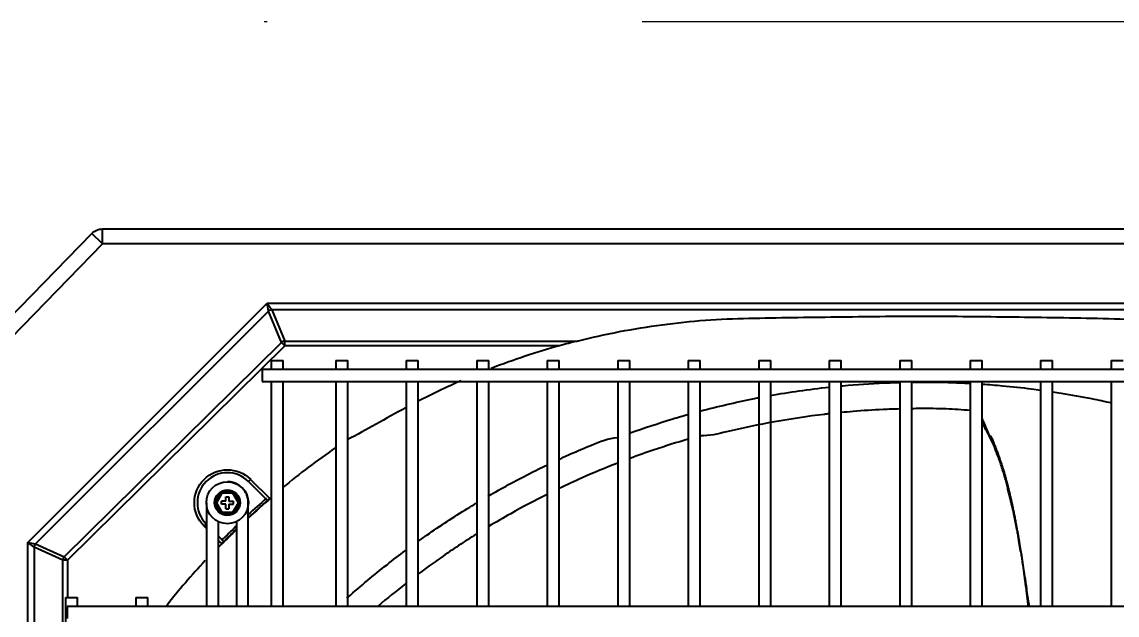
# Model space of a CAD drawing. Extents: x 58467 to 79089, y -33726 to -17391.
# Drawn here: x 72276.54 to 72313.05, y -19538.85 to -19519.06 of the extents above; entities that cross this region are included whole.
import ezdxf
from ezdxf.enums import TextEntityAlignment as Align

# ---------------------------------------------------------------- set-up
doc = ezdxf.new("R2010")
doc.units = 0
doc.header["$LTSCALE"] = 100
doc.linetypes.add('DASHDOT2', pattern=[0.5, 0.25, -0.125, 0, -0.125])
doc.layers.add('+ENTE-ST-DOSEME USTU KONDDRENAJ', color=110, linetype='DOSEMEUSTUKONDENSDRENAJ_LINE', lineweight=40)
doc.layers.add('BA_axis', color=5, linetype='DASHDOT2')
doc.styles.add('text1', font='arial.ttf', dxfattribs={"height": 20})
doc.linetypes.add('DOSEMEUSTUKONDENSDRENAJ_LINE', pattern='A,300,-40,["CD",Standard,S=15,R=0,X=-35,Y=-7.5],0', length=340)

# ---------------------------------------------------------------- blocks, each defined once
blk = doc.blocks.new('*U176')
blk.add_line((0, 0), (0, -696))
at = {"linetype": 'Continuous', "style": 'text1'}
blk.add_attdef('1', text='', height=40, dxfattribs=at).set_placement((0, 38), align=Align.MIDDLE)
blk = doc.blocks.new('AXIS')
at = {"layer": 'BA_axis', "xscale": -1, "rotation": 270}
blk.add_blockref('*U176', (4176.09, -31967.267), dxfattribs=at)
blk = doc.blocks.new('4. KAT SOL')
at = {"color": 3}
for p, q in [((54063.248, -32230.72, -3.539), (54066.679, -32227.198, -3.539)), ((54067.032, -32227.552, -3.539), (54066.679, -32227.198, -3.539)), ((54067.032, -32227.052, -3.539), (54183.081, -32227.052, -3.539)), ((54067.032, -32227.552, -3.539), (54067.032, -32227.052, -3.539)), ((54067.032, -32227.552, -3.539), (54063.601, -32231.073, -3.539)), ((54183.081, -32227.552, -3.539), (54067.032, -32227.552, -3.539)), ((54064.542, -32237.509, -3.539), (54072.523, -32229.531, -3.539)), ((54072.565, -32229.789, -3.539), (54064.799, -32237.551, -3.539)), ((54072.523, -32229.531, -3.539), (54177.681, -32229.531, -3.539)), ((54072.565, -32229.789, -3.539), (54072.523, -32229.531, -3.539)), ((54072.523, -32229.531, -3.539), (54072.675, -32229.743, -3.539)), ((54072.999, -32230.836, -3.539), (54072.565, -32229.789, -3.539)), ((54072.675, -32229.743, -3.539), (54073.109, -32230.791, -3.539)), ((54177.529, -32229.743, -3.539), (54072.675, -32229.743, -3.539)), ((54065.756, -32237.985, -3.539), (54072.999, -32230.836, -3.539)), ((54073.109, -32230.946, -3.539), (54065.866, -32238.095, -3.539)), ((54073.109, -32230.946, -3.539), (54072.999, -32230.836, -3.539)), ((54073.109, -32230.791, -3.539), (54082.856, -32230.791, -3.539)), ((54073.109, -32230.946, -3.539), (54073.109, -32230.791, -3.539)), ((54082.271, -32230.946, -3.539), (54073.109, -32230.946, -3.539)), ((54072.653, -32231.435, -3.539), (54072.653, -32231.735, -3.539)), ((54072.653, -32231.435, -3.539), (54073.053, -32231.435, -3.539)), ((54073.053, -32231.735, -3.539), (54073.053, -32231.435, -3.539)), ((54074.809, -32231.435, -3.539), (54074.809, -32231.735, -3.539)), ((54074.809, -32231.435, -3.539), (54075.209, -32231.435, -3.539)), ((54075.209, -32231.735, -3.539), (54075.209, -32231.435, -3.539)), ((54077.159, -32231.435, -3.539), (54077.159, -32231.735, -3.539)), ((54077.159, -32231.435, -3.539), (54077.559, -32231.435, -3.539)), ((54077.559, -32231.735, -3.539), (54077.559, -32231.435, -3.539)), ((54079.508, -32231.435, -3.539), (54079.508, -32231.735, -3.539)), ((54079.508, -32231.435, -3.539), (54079.908, -32231.435, -3.539)), ((54079.908, -32231.735, -3.539), (54079.908, -32231.435, -3.539)), ((54081.858, -32231.435, -3.539), (54081.858, -32231.735, -3.539)), ((54081.858, -32231.435, -3.539), (54082.258, -32231.435, -3.539)), ((54082.258, -32231.735, -3.539), (54082.258, -32231.435, -3.539)), ((54084.208, -32231.435, -3.539), (54084.208, -32231.735, -3.539)), ((54084.208, -32231.435, -3.539), (54084.608, -32231.435, -3.539)), ((54084.608, -32231.735, -3.539), (54084.608, -32231.435, -3.539)), ((54086.557, -32231.435, -3.539), (54086.557, -32231.735, -3.539)), ((54086.557, -32231.435, -3.539), (54086.957, -32231.435, -3.539)), ((54086.957, -32231.735, -3.539), (54086.957, -32231.435, -3.539)), ((54088.907, -32231.435, -3.539), (54088.907, -32231.735, -3.539)), ((54088.907, -32231.435, -3.539), (54089.307, -32231.435, -3.539)), ((54089.307, -32231.735, -3.539), (54089.307, -32231.435, -3.539)), ((54091.257, -32231.435, -3.539), (54091.257, -32231.735, -3.539)), ((54091.257, -32231.435, -3.539), (54091.657, -32231.435, -3.539)), ((54091.657, -32231.735, -3.539), (54091.657, -32231.435, -3.539)), ((54093.606, -32231.435, -3.539), (54093.606, -32231.735, -3.539)), ((54093.606, -32231.435, -3.539), (54094.006, -32231.435, -3.539)), ((54094.006, -32231.735, -3.539), (54094.006, -32231.435, -3.539)), ((54095.956, -32231.435, -3.539), (54095.956, -32231.735, -3.539)), ((54095.956, -32231.435, -3.539), (54096.356, -32231.435, -3.539)), ((54096.356, -32231.735, -3.539), (54096.356, -32231.435, -3.539)), ((54098.305, -32231.435, -3.539), (54098.305, -32231.735, -3.539)), ((54098.305, -32231.435, -3.539), (54098.705, -32231.435, -3.539)), ((54098.705, -32231.735, -3.539), (54098.705, -32231.435, -3.539)), ((54100.655, -32231.435, -3.539), (54100.655, -32231.735, -3.539)), ((54100.655, -32231.435, -3.539), (54101.055, -32231.435, -3.539)), ((54177.808, -32231.735, -3.539), (54072.353, -32231.735, -3.539)), ((54072.353, -32231.735, -3.539), (54072.353, -32231.935, -3.539)), ((54072.353, -32231.935, -3.539), (54072.353, -32232.135, -3.539)), ((54072.353, -32232.135, -3.539), (54177.808, -32232.135, -3.539)), ((54072.653, -32232.135, -3.539), (54072.653, -32239.64, -3.539)), ((54073.053, -32239.64, -3.539), (54073.053, -32232.135, -3.539)), ((54074.809, -32232.135, -3.539), (54074.809, -32239.64, -3.539)), ((54075.209, -32239.64, -3.539), (54075.209, -32232.135, -3.539)), ((54077.159, -32232.135, -3.539), (54077.159, -32239.64, -3.539)), ((54077.559, -32239.64, -3.539), (54077.559, -32232.135, -3.539)), ((54079.508, -32232.135, -3.539), (54079.508, -32239.64, -3.539)), ((54079.908, -32239.64, -3.539), (54079.908, -32232.135, -3.539)), ((54081.858, -32232.135, -3.539), (54081.858, -32239.64, -3.539)), ((54082.258, -32239.64, -3.539), (54082.258, -32232.135, -3.539)), ((54084.208, -32232.135, -3.539), (54084.208, -32239.64, -3.539)), ((54084.608, -32239.64, -3.539), (54084.608, -32232.135, -3.539)), ((54086.557, -32232.135, -3.539), (54086.557, -32239.64, -3.539)), ((54086.957, -32239.64, -3.539), (54086.957, -32232.135, -3.539)), ((54088.907, -32232.135, -3.539), (54088.907, -32239.64, -3.539)), ((54089.307, -32239.64, -3.539), (54089.307, -32232.135, -3.539)), ((54091.257, -32232.135, -3.539), (54091.257, -32239.64, -3.539)), ((54091.657, -32239.64, -3.539), (54091.657, -32232.135, -3.539)), ((54093.606, -32232.135, -3.539), (54093.606, -32239.64, -3.539)), ((54094.006, -32239.64, -3.539), (54094.006, -32232.135, -3.539)), ((54095.956, -32232.135, -3.539), (54095.956, -32239.64, -3.539)), ((54096.356, -32239.64, -3.539), (54096.356, -32232.135, -3.539)), ((54098.305, -32232.135, -3.539), (54098.305, -32239.64, -3.539)), ((54098.705, -32239.64, -3.539), (54098.705, -32232.135, -3.539)), ((54100.655, -32232.135, -3.539), (54100.655, -32239.64, -3.539)), ((54071.973, -32235.404, -3.539), (54071.903, -32235.475, -3.539)), ((54072.535, -32236.107, -3.539), (54071.903, -32235.475, -3.539)), ((54071.973, -32235.404, -3.539), (54072.611, -32236.041, -3.539)), ((54070.771, -32236.182, -3.539), (54070.983, -32235.814, -3.539)), ((54071.012, -32235.864, -3.539), (54070.829, -32236.182, -3.539)), ((54070.983, -32235.814, -3.539), (54071.408, -32235.814, -3.539)), ((54070.983, -32235.814, -3.539), (54071.012, -32235.864, -3.539)), ((54071.379, -32235.864, -3.539), (54071.012, -32235.864, -3.539)), ((54071.146, -32235.982, -3.539), (54071.246, -32235.982, -3.539)), ((54071.146, -32236.132, -3.539), (54071.146, -32235.982, -3.539)), ((54071.246, -32235.982, -3.539), (54071.246, -32236.132, -3.539)), ((54071.379, -32235.864, -3.539), (54071.408, -32235.814, -3.539)), ((54071.563, -32236.182, -3.539), (54071.379, -32235.864, -3.539)), ((54071.408, -32235.814, -3.539), (54071.621, -32236.182, -3.539)), ((54070.496, -32236.184, -3.539), (54070.496, -32237.574, -3.539)), ((54070.983, -32236.55, -3.539), (54070.771, -32236.182, -3.539)), ((54070.771, -32236.182, -3.539), (54070.829, -32236.182, -3.539)), ((54070.829, -32236.182, -3.539), (54071.012, -32236.5, -3.539)), ((54071.146, -32236.132, -3.539), (54070.996, -32236.132, -3.539)), ((54070.996, -32236.232, -3.539), (54070.996, -32236.132, -3.539)), ((54071.146, -32236.232, -3.539), (54070.996, -32236.232, -3.539)), ((54071.146, -32236.382, -3.539), (54071.146, -32236.232, -3.539)), ((54071.146, -32236.382, -3.539), (54071.246, -32236.382, -3.539)), ((54071.246, -32236.132, -3.539), (54071.396, -32236.132, -3.539)), ((54071.246, -32236.232, -3.539), (54071.246, -32236.382, -3.539)), ((54071.246, -32236.232, -3.539), (54071.396, -32236.232, -3.539)), ((54071.379, -32236.5, -3.539), (54071.563, -32236.182, -3.539)), ((54071.396, -32236.232, -3.539), (54071.396, -32236.132, -3.539)), ((54071.621, -32236.182, -3.539), (54071.408, -32236.55, -3.539)), ((54071.563, -32236.182, -3.539), (54071.621, -32236.182, -3.539)), ((54071.895, -32237.574, -3.539), (54071.895, -32236.198, -3.539)), ((54070.896, -32237.574, -3.539), (54070.896, -32236.814, -3.539)), ((54070.983, -32236.55, -3.539), (54071.012, -32236.5, -3.539)), ((54071.408, -32236.55, -3.539), (54070.983, -32236.55, -3.539)), ((54071.012, -32236.5, -3.539), (54071.379, -32236.5, -3.539)), ((54071.379, -32236.5, -3.539), (54071.408, -32236.55, -3.539)), ((54071.496, -32236.814, -3.539), (54071.496, -32237.574, -3.539)), ((54070.418, -32236.959, -3.539), (54070.489, -32236.889, -3.539)), ((54070.496, -32237.037, -3.539), (54070.418, -32236.959, -3.539)), ((54070.489, -32236.889, -3.539), (54070.496, -32236.896, -3.539)), ((54064.542, -32286.564, -3.539), (54064.542, -32237.509, -3.539)), ((54064.542, -32237.509, -3.539), (54064.799, -32237.551, -3.539)), ((54064.754, -32237.661, -3.539), (54064.542, -32237.509, -3.539)), ((54064.799, -32237.551, -3.539), (54065.756, -32237.985, -3.539)), ((54070.896, -32237.296, -3.539), (54071.081, -32237.481, -3.539)), ((54071.011, -32237.552, -3.539), (54070.896, -32237.437, -3.539)), ((54071.496, -32237.352, -3.539), (54071.496, -32238.815, -3.539)), ((54071.895, -32238.815, -3.539), (54071.895, -32237.352, -3.539)), ((54065.711, -32238.095, -3.539), (54064.754, -32237.661, -3.539)), ((54064.754, -32237.661, -3.539), (54064.754, -32286.412, -3.539)), ((54070.496, -32237.574, -3.539), (54070.496, -32237.857, -3.539)), ((54070.496, -32237.857, -3.539), (54070.496, -32238.223, -3.539)), ((54070.496, -32237.857, -3.539), (54070.496, -32237.857, -3.539)), ((54070.896, -32237.857, -3.539), (54070.896, -32237.574, -3.539)), ((54070.896, -32238.223, -3.539), (54070.896, -32237.857, -3.539)), ((54070.896, -32237.857, -3.539), (54070.896, -32237.857, -3.539)), ((54070.896, -32237.857, -3.539), (54070.896, -32237.857, -3.539)), ((54065.711, -32246.774, -3.539), (54065.711, -32238.095, -3.539)), ((54065.866, -32238.095, -3.539), (54065.711, -32238.095, -3.539)), ((54065.866, -32238.095, -3.539), (54065.756, -32237.985, -3.539)), ((54065.866, -32238.095, -3.539), (54065.866, -32239.34, -3.539)), ((54070.496, -32238.223, -3.539), (54070.496, -32238.506, -3.539)), ((54070.896, -32238.506, -3.539), (54070.896, -32238.223, -3.539)), ((54070.496, -32238.506, -3.539), (54070.496, -32239.64, -3.539)), ((54070.896, -32239.64, -3.539), (54070.896, -32238.506, -3.539)), ((54071.496, -32238.506, -3.539), (54071.496, -32239.64, -3.539)), ((54071.895, -32239.64, -3.539), (54071.895, -32238.506, -3.539)), ((54065.797, -32239.34, -3.539), (54065.797, -32284.733, -3.539)), ((54065.797, -32239.34, -3.539), (54066.197, -32239.34, -3.539)), ((54066.197, -32239.64, -3.539), (54066.197, -32239.34, -3.539)), ((54068.146, -32239.34, -3.539), (54068.146, -32239.64, -3.539)), ((54068.146, -32239.34, -3.539), (54068.546, -32239.34, -3.539)), ((54068.546, -32239.64, -3.539), (54068.546, -32239.34, -3.539)), ((54184.216, -32239.64, -3.539), (54065.854, -32239.64, -3.539)), ((54065.854, -32239.64, -3.539), (54065.854, -32239.84, -3.539)), ((54075.209, -32239.633, -3.539), (54075.22, -32239.64, -3.539)), ((54065.854, -32239.84, -3.539), (54065.854, -32240.04, -3.539))]:
    blk.add_line(p, q, dxfattribs=at)
for radius in [0.7, 0.425, 0.425]:
    blk.add_circle((54071.196, -32236.182, -3.539), radius, dxfattribs=at)
at = {"color": 3, "extrusion": (0, 0, -1)}
for centre, radius, start, end in [((-54067.032, -32227.552, 3.539), 0.5, 45, 90), ((-54071.196, -32236.182, 3.539), 1.1, 315, 135)]:
    blk.add_arc(centre, radius, start, end, dxfattribs=at)
at = {"color": 3}
blk.add_arc((54071.196, -32236.182, -3.539), 1, 45, 225, dxfattribs=at)
for centre, major_axis in [((54072.675, -32229.899, -3.539), (0.203, 0.084)), ((54073.109, -32230.946, -3.539), (0.203, 0.084)), ((54064.909, -32237.661, -3.539), (0.084, 0.203)), ((54065.866, -32238.095, -3.539), (0.084, 0.203))]:
    blk.add_ellipse(centre, major_axis=major_axis, ratio=0.678598, start_param=1.296782, end_param=1.844811, dxfattribs=at)
for points, knots in [([(54082.856, -32230.791, -3.539), (54083.793, -32230.553, -3.539), (54084.738, -32230.372, -3.539), (54086.169, -32230.181, -3.539), (54086.648, -32230.131, -3.539), (54087.61, -32230.06, -3.539), (54088.094, -32230.04, -3.539), (54089.548, -32230.008, -3.539), (54090.52, -32229.996, -3.539), (54092.462, -32229.971, -3.539), (54093.434, -32229.961, -3.539), (54094.406, -32229.955, -3.539)], [0, 0, 0, 0, 0.25, 0.25, 0.375, 0.375, 0.5, 0.5, 0.75, 0.75, 1, 1, 1, 1]), ([(54094.406, -32229.955, -3.539), (54095.403, -32229.962, -3.539), (54096.4, -32229.971, -3.539), (54097.896, -32229.991, -3.539), (54098.394, -32229.998, -3.539), (54099.391, -32230.014, -3.539), (54099.889, -32230.022, -3.539), (54100.886, -32230.046, -3.539), (54101.385, -32230.07, -3.539), (54102.375, -32230.151, -3.539), (54102.864, -32230.207, -3.539), (54104.319, -32230.414, -3.539), (54105.271, -32230.608, -3.539), (54106.206, -32230.855, -3.539)], [0, 0, 0, 0, 0.25, 0.25, 0.375, 0.375, 0.5, 0.5, 0.625, 0.625, 0.75, 0.75, 1, 1, 1, 1]), ([(54089.303, -32232.605, -3.539), (54089.619, -32232.549, -3.539), (54090.269, -32232.444, -3.539), (54090.921, -32232.362, -3.539), (54091.255, -32232.326, -3.539)], [0, 0, 0, 0, 0.489245, 1, 1, 1, 1]), ([(54091.656, -32232.285, -3.539), (54091.676, -32232.283, -3.539), (54092.153, -32232.238, -3.539), (54092.803, -32232.192, -3.539), (54093.434, -32232.173, -3.539), (54093.606, -32232.169, -3.539)], [0, 0, 0, 0, 0.030504, 0.735974, 1, 1, 1, 1]), ([(54094.376, -32232.156, -3.539), (54094.66, -32232.159, -3.539), (54095.187, -32232.163, -3.539), (54095.714, -32232.186, -3.539), (54095.958, -32232.199, -3.539)], [0, 0, 0, 0, 0.537477, 1, 1, 1, 1]), ([(54096.358, -32232.224, -3.539), (54096.584, -32232.24, -3.539), (54097.13, -32232.284, -3.539), (54097.781, -32232.355, -3.539), (54098.205, -32232.411, -3.539), (54098.31, -32232.426, -3.539)], [0, 0, 0, 0, 0.346789, 0.837259, 1, 1, 1, 1]), ([(54086.949, -32233.128, -3.539), (54087.534, -32232.972, -3.539), (54088.186, -32232.821, -3.539), (54088.842, -32232.692, -3.539), (54088.905, -32232.679, -3.539)], [0, 0, 0, 0, 0.904429, 1, 1, 1, 1]), ([(54098.711, -32232.483, -3.539), (54098.802, -32232.497, -3.539), (54099.234, -32232.565, -3.539), (54099.885, -32232.682, -3.539), (54100.442, -32232.8, -3.539), (54100.661, -32232.849, -3.539)], [0, 0, 0, 0, 0.138987, 0.661876, 1, 1, 1, 1]), ([(54093.604, -32233.055, -3.539), (54093.42, -32233.06, -3.539), (54092.901, -32233.079, -3.539), (54092.253, -32233.121, -3.539), (54091.789, -32233.163, -3.539), (54091.656, -32233.176, -3.539)], [0, 0, 0, 0, 0.282463, 0.794994, 1, 1, 1, 1]), ([(54095.955, -32233.108, -3.539), (54095.687, -32233.083, -3.539), (54095.13, -32233.045, -3.539), (54094.484, -32233.042, -3.539), (54094.102, -32233.045, -3.539), (54094.005, -32233.047, -3.539)], [0, 0, 0, 0, 0.406262, 0.849224, 1, 1, 1, 1]), ([(54084.596, -32233.864, -3.539), (54085.073, -32233.692, -3.539), (54085.723, -32233.477, -3.539), (54086.38, -32233.285, -3.539), (54086.551, -32233.237, -3.539)], [0, 0, 0, 0, 0.74118, 1, 1, 1, 1]), ([(54091.256, -32233.218, -3.539), (54091.203, -32233.224, -3.539), (54090.595, -32233.294, -3.539), (54089.456, -32233.463, -3.539), (54088.077, -32233.751, -3.539), (54087.251, -32233.963, -3.539), (54086.958, -32233.95, -3.539)], [0, 0, 0, 0, 0.037241, 0.424432, 0.796492, 1, 1, 1, 1]), ([(54097.924, -32239.641, -3.539), (54097.922, -32239.621, -3.539), (54097.901, -32239.462, -3.539), (54097.861, -32239.259, -3.539), (54097.834, -32238.996, -3.539), (54097.801, -32238.746, -3.539), (54097.755, -32238.482, -3.539), (54097.72, -32238.259, -3.539), (54097.694, -32238.074, -3.539), (54097.668, -32237.906, -3.539), (54097.62, -32237.704, -3.539), (54097.586, -32237.492, -3.539), (54097.557, -32237.297, -3.539), (54097.523, -32237.098, -3.539), (54097.461, -32236.809, -3.539), (54097.417, -32236.576, -3.539), (54097.34, -32236.225, -3.539), (54097.276, -32236.021, -3.539), (54097.225, -32235.784, -3.539), (54097.186, -32235.604, -3.539), (54097.139, -32235.422, -3.539), (54097.095, -32235.275, -3.539), (54097.067, -32235.18, -3.539), (54097.04, -32235.089, -3.539), (54096.999, -32234.967, -3.539), (54096.939, -32234.786, -3.539), (54096.818, -32234.446, -3.539), (54096.666, -32234.071, -3.539), (54096.51, -32233.808, -3.539), (54096.421, -32233.629, -3.539), (54096.373, -32233.53, -3.539), (54096.358, -32233.49, -3.539), (54096.355, -32233.481, -3.539)], [0, 0, 0, 0, 0.008371, 0.069424, 0.094367, 0.121283, 0.179384, 0.232883, 0.253705, 0.270958, 0.305551, 0.345961, 0.367488, 0.389621, 0.435291, 0.515912, 0.532189, 0.589294, 0.613481, 0.639638, 0.667776, 0.697453, 0.714276, 0.72148, 0.744733, 0.767084, 0.80554, 0.900316, 0.940461, 0.976172, 0.994503, 1, 1, 1, 1]), ([(54097.898, -32239.64, -3.539), (54097.895, -32239.61, -3.539), (54097.884, -32239.519, -3.539), (54097.869, -32239.398, -3.539), (54097.851, -32239.247, -3.539), (54097.834, -32239.11, -3.539), (54097.814, -32238.958, -3.539), (54097.796, -32238.821, -3.539), (54097.778, -32238.686, -3.539), (54097.758, -32238.538, -3.539), (54097.739, -32238.407, -3.539), (54097.718, -32238.261, -3.539), (54097.701, -32238.145, -3.539), (54097.679, -32238, -3.539), (54097.659, -32237.871, -3.539), (54097.637, -32237.727, -3.539), (54097.616, -32237.598, -3.539), (54097.594, -32237.469, -3.539), (54097.573, -32237.339, -3.539), (54097.55, -32237.21, -3.539), (54097.53, -32237.097, -3.539), (54097.507, -32236.971, -3.539), (54097.487, -32236.86, -3.539), (54097.461, -32236.723, -3.539), (54097.439, -32236.614, -3.539), (54097.412, -32236.479, -3.539), (54097.39, -32236.372, -3.539), (54097.365, -32236.251, -3.539), (54097.341, -32236.145, -3.539), (54097.315, -32236.026, -3.539), (54097.287, -32235.907, -3.539), (54097.262, -32235.802, -3.539), (54097.236, -32235.697, -3.539), (54097.21, -32235.593, -3.539), (54097.183, -32235.49, -3.539), (54097.156, -32235.388, -3.539), (54097.128, -32235.288, -3.539), (54097.099, -32235.189, -3.539), (54097.071, -32235.094, -3.539), (54097.041, -32234.995, -3.539), (54097.01, -32234.9, -3.539), (54096.982, -32234.816, -3.539), (54096.955, -32234.734, -3.539), (54096.922, -32234.641, -3.539), (54096.889, -32234.549, -3.539), (54096.86, -32234.47, -3.539), (54096.83, -32234.392, -3.539), (54096.8, -32234.316, -3.539), (54096.766, -32234.229, -3.539), (54096.736, -32234.155, -3.539), (54096.706, -32234.083, -3.539), (54096.681, -32234.022, -3.539), (54096.655, -32233.961, -3.539), (54096.626, -32233.988, -3.539), (54096.598, -32233.921, -3.539), (54096.57, -32233.856, -3.539), (54096.547, -32233.804, -3.539), (54096.523, -32233.749, -3.539), (54096.503, -32233.703, -3.539), (54096.48, -32233.649, -3.539), (54096.462, -32233.608, -3.539), (54096.442, -32233.561, -3.539), (54096.423, -32233.519, -3.539), (54096.408, -32233.485, -3.539), (54096.392, -32233.447, -3.539), (54096.385, -32233.432, -3.539), (54096.383, -32233.427, -3.539)], [0, 0, 0, 0, 0.011806, 0.035618, 0.047525, 0.071337, 0.089197, 0.107056, 0.124916, 0.142775, 0.166588, 0.178494, 0.202307, 0.214213, 0.238026, 0.255886, 0.273745, 0.291605, 0.309464, 0.327324, 0.345183, 0.357089, 0.380902, 0.392808, 0.416621, 0.428527, 0.45234, 0.464246, 0.482106, 0.499965, 0.517825, 0.535684, 0.547591, 0.56545, 0.58331, 0.595216, 0.613075, 0.630935, 0.642841, 0.660701, 0.67856, 0.690467, 0.702373, 0.720232, 0.738092, 0.749998, 0.761905, 0.779764, 0.79167, 0.80953, 0.821436, 0.833343, 0.845249, 0.857155, 0.875015, 0.886921, 0.898827, 0.910734, 0.92264, 0.934546, 0.946453, 0.958359, 0.970265, 0.982172, 0.994078, 1, 1, 1, 1]), ([(54082.244, -32234.736, -3.539), (54082.375, -32234.675, -3.539), (54082.735, -32234.511, -3.539), (54083.383, -32234.233, -3.539), (54083.906, -32234.026, -3.539), (54084.197, -32234.011, -3.539)], [0, 0, 0, 0, 0.204884, 0.559596, 1, 1, 1, 1]), ([(54086.558, -32234.063, -3.539), (54086.181, -32234.172, -3.539), (54085.531, -32234.376, -3.539), (54084.88, -32234.607, -3.539), (54084.607, -32234.708, -3.539)], [0, 0, 0, 0, 0.58019, 1, 1, 1, 1]), ([(54074.801, -32234.348, -3.539), (54074.797, -32234.351, -3.539), (54074.793, -32234.353, -3.539), (54074.186, -32234.771, -3.539), (54073.603, -32235.212, -3.539), (54073.039, -32235.678, -3.539)], [0, 0, 0, 0, 0.006395, 0.006395, 1, 1, 1, 1]), ([(54079.892, -32235.959, -3.539), (54080.117, -32235.829, -3.539), (54080.569, -32235.575, -3.539), (54081.22, -32235.231, -3.539), (54081.648, -32235.019, -3.539), (54081.844, -32234.925, -3.539)], [0, 0, 0, 0, 0.352089, 0.704456, 1, 1, 1, 1]), ([(54084.207, -32234.861, -3.539), (54083.812, -32235.014, -3.539), (54083.16, -32235.285, -3.539), (54082.51, -32235.585, -3.539), (54082.255, -32235.708, -3.539)], [0, 0, 0, 0, 0.605591, 1, 1, 1, 1]), ([(54071.895, -32236.181, -3.539), (54071.895, -32236.12, -3.539), (54071.881, -32236.007, -3.539), (54071.805, -32235.813, -3.539), (54071.662, -32235.641, -3.539), (54071.475, -32235.531, -3.539), (54071.321, -32235.489, -3.539), (54071.234, -32235.482, -3.539), (54071.199, -32235.483, -3.539)], [0, 0, 0, 0, 0.164287, 0.313707, 0.566616, 0.76053, 0.902583, 1, 1, 1, 1]), ([(54081.854, -32235.904, -3.539), (54081.448, -32236.107, -3.539), (54080.795, -32236.453, -3.539), (54080.147, -32236.831, -3.539), (54079.902, -32236.979, -3.539)], [0, 0, 0, 0, 0.619127, 1, 1, 1, 1]), ([(54077.541, -32237.479, -3.539), (54077.643, -32237.406, -3.539), (54077.966, -32237.177, -3.539), (54078.517, -32236.804, -3.539), (54079.068, -32236.453, -3.539), (54079.394, -32236.254, -3.539), (54079.491, -32236.196, -3.539)], [0, 0, 0, 0, 0.160934, 0.509713, 0.854631, 1, 1, 1, 1]), ([(54079.501, -32237.226, -3.539), (54079.101, -32237.477, -3.539), (54078.445, -32237.911, -3.539), (54077.799, -32238.379, -3.539), (54077.547, -32238.569, -3.539)], [0, 0, 0, 0, 0.605389, 1, 1, 1, 1]), ([(54075.187, -32239.363, -3.539), (54075.198, -32239.353, -3.539), (54075.421, -32239.155, -3.539), (54075.859, -32238.777, -3.539), (54076.498, -32238.26, -3.539), (54076.925, -32237.932, -3.539), (54077.132, -32237.778, -3.539)], [0, 0, 0, 0, 0.017533, 0.356451, 0.69177, 1, 1, 1, 1])]:
    blk.add_open_spline(points, degree=3, knots=knots, dxfattribs=at)
for points in [[(54082.271, -32230.946, -3.539), (54081.495, -32231.163, -3.539), (54080.734, -32231.415, -3.539), (54079.987, -32231.704, -3.539)], [(54082.856, -32230.791, -3.539), (54082.664, -32230.839, -3.539), (54082.467, -32230.891, -3.539), (54082.271, -32230.946, -3.539)], [(54078.988, -32232.115, -3.539), (54078.498, -32232.329, -3.539), (54078.015, -32232.559, -3.539), (54077.538, -32232.804, -3.539)], [(54094.006, -32232.161, -3.539), (54094.129, -32232.159, -3.539), (54094.253, -32232.158, -3.539), (54094.376, -32232.156, -3.539)], [(54077.143, -32233.012, -3.539), (54076.476, -32233.371, -3.539), (54075.825, -32233.761, -3.539), (54075.195, -32234.083, -3.539)], [(54096.374, -32233.406, -3.539), (54096.367, -32233.394, -3.539), (54096.361, -32233.382, -3.539), (54096.354, -32233.371, -3.539)], [(54072.649, -32236.02, -3.539), (54072.389, -32236.244, -3.539), (54072.132, -32236.474, -3.539), (54071.88, -32236.71, -3.539)], [(54072.497, -32236.033, -3.539), (54072.289, -32236.214, -3.539), (54072.084, -32236.399, -3.539), (54071.882, -32236.587, -3.539)], [(54072.611, -32236.041, -3.539), (54072.585, -32236.063, -3.539), (54072.56, -32236.085, -3.539), (54072.535, -32236.107, -3.539)], [(54072.55, -32236.094, -3.539), (54072.328, -32236.287, -3.539), (54072.108, -32236.485, -3.539), (54071.892, -32236.687, -3.539)], [(54072.535, -32236.107, -3.539), (54072.318, -32236.296, -3.539), (54072.104, -32236.49, -3.539), (54071.892, -32236.687, -3.539)], [(54071.482, -32237.091, -3.539), (54071.323, -32237.246, -3.539), (54071.165, -32237.404, -3.539), (54071.009, -32237.564, -3.539)], [(54071.483, -32236.967, -3.539), (54071.323, -32237.122, -3.539), (54071.166, -32237.279, -3.539), (54071.01, -32237.439, -3.539)], [(54071.493, -32237.069, -3.539), (54071.35, -32237.209, -3.539), (54071.207, -32237.351, -3.539), (54071.067, -32237.495, -3.539)], [(54071.493, -32237.069, -3.539), (54071.354, -32237.204, -3.539), (54071.217, -32237.342, -3.539), (54071.081, -32237.481, -3.539)], [(54071.011, -32237.552, -3.539), (54070.994, -32237.57, -3.539), (54070.976, -32237.588, -3.539), (54070.959, -32237.606, -3.539)], [(54071.081, -32237.481, -3.539), (54071.058, -32237.504, -3.539), (54071.034, -32237.528, -3.539), (54071.011, -32237.552, -3.539)], [(54070.959, -32237.606, -3.539), (54070.934, -32237.63, -3.539), (54070.909, -32237.655, -3.539), (54070.885, -32237.679, -3.539)], [(54070.462, -32238.111, -3.539), (54070.006, -32238.593, -3.539), (54069.576, -32239.095, -3.539), (54069.174, -32239.616, -3.539)], [(54077.145, -32238.876, -3.539), (54076.834, -32239.119, -3.539), (54076.525, -32239.37, -3.539), (54076.221, -32239.63, -3.539)]]:
    blk.add_open_spline(points, degree=3, dxfattribs=at)

msp = doc.modelspace()

# ---------------------------------------------------------------- block references
at = {"layer": '+ENTE-ST-DOSEME USTU KONDDRENAJ', "color": 3, "linetype": 'Continuous'}
msp.add_blockref('4. KAT SOL', (18212.194, 12701.082), dxfattribs=at)
at = {"layer": 'BA_axis'}
msp.add_blockref('AXIS', (68546.932, 12448.205), dxfattribs=at)

doc.saveas('drawing.dxf')
